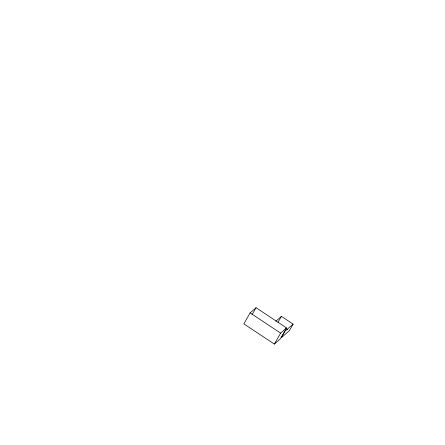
<?xml version="1.0" encoding="UTF-8"?>
<svg xmlns="http://www.w3.org/2000/svg" width="445" height="445" viewBox="0 0 445 445"><rect width="100%" height="100%" fill="white"/><g stroke="black" fill="none" stroke-linecap="round" stroke-linejoin="round"><path stroke-width="0.67" d="M250.118 312.907L243.838 323.871L274.354 344.096L280.283 338.906L286.563 327.937L256.042 307.712L250.118 312.907L280.634 333.127L286.563 327.937M252.076 314.643L256.042 307.712M277.992 322.325L281.412 316.351L293.127 324.116L289.367 330.685L281.268 337.777L285.028 331.202L293.127 324.116M274.354 344.096L280.634 333.127M275.844 321.223L281.412 316.351M286.018 328.466L287.693 329.573"/></g></svg>
